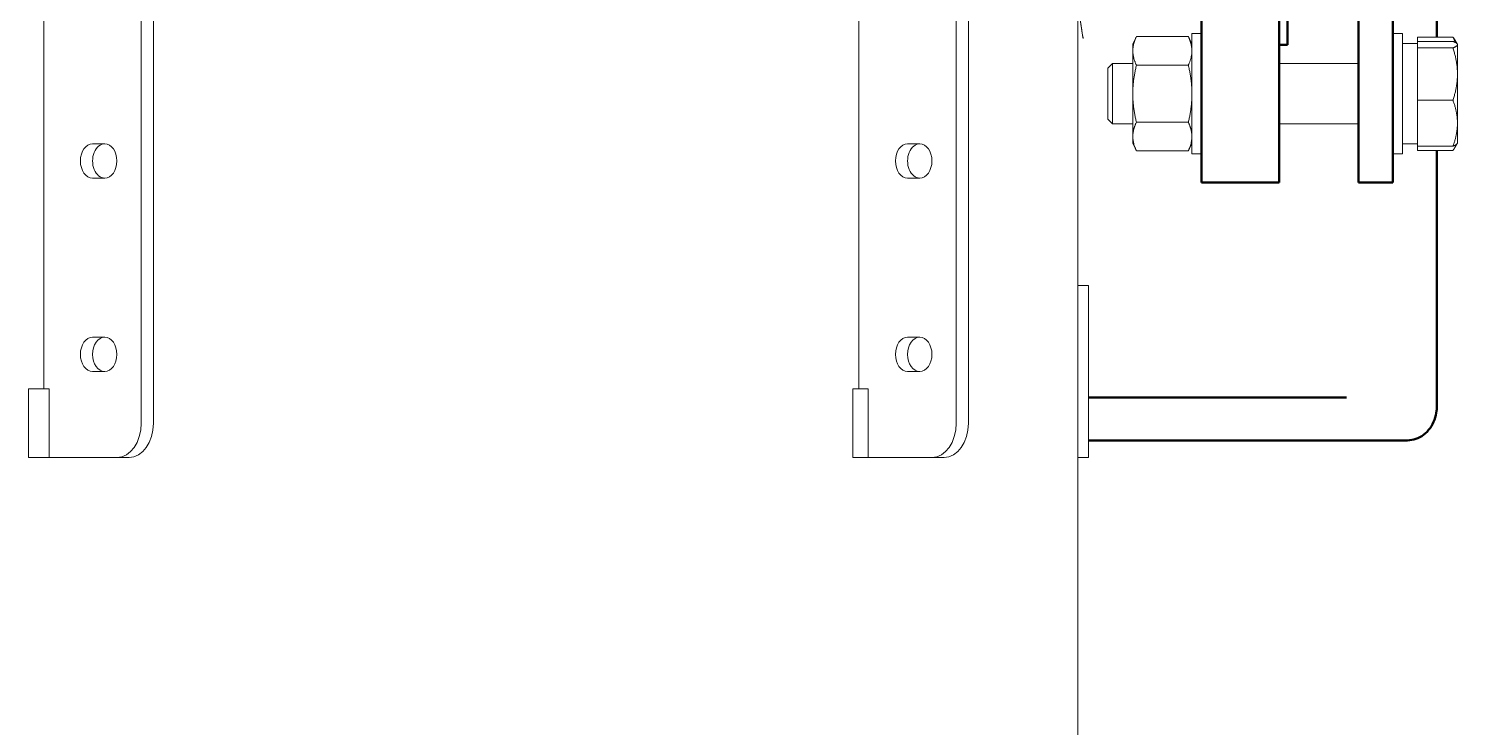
# Model space of a CAD drawing. Header units: inches. Extents: x 20 to 536, y 8 to 344.
# Drawn here: x 125.59 to 146.36, y 80.44 to 90.6 of the extents above; entities that cross this region are included whole.
import ezdxf

# ---------------------------------------------------------------- set-up
doc = ezdxf.new("R2010")
doc.units = ezdxf.units.IN
doc.header["$LTSCALE"] = 16
doc.header["$MEASUREMENT"] = 0
doc.layers.add('Visible (ANSI)', color=7, linetype='Continuous', lineweight=50)

msp = doc.modelspace()

# ---------------------------------------------------------------- linework, layer by layer
at = {"layer": 'Visible (ANSI)', "linetype": 'Continuous', "lineweight": 18}
for p, q in [((127.2307113046314, 84.86565376194834), (127.2307113046314, 113.6156537619483)), ((127.4074879999281, 113.6156537619483), (127.4074879999281, 84.86565376194834)), ((139.0747498895096, 84.86565376194834), (139.0747498895096, 113.6156537619483)), ((139.2515265848062, 113.6156537619483), (139.2515265848062, 84.86565376194832)), ((125.8164977422587, 93.24565376194832), (125.8164977422587, 85.36565376194832)), ((137.6605363271369, 93.24565376194832), (137.6605363271369, 85.36565376194832)), ((140.8424364950176, 78.86565376194835), (140.8424364950176, 90.95196313856424)), ((141.6407872552088, 90.3742842384912), (141.6926545101152, 90.48551392558589)), ((141.6407872552088, 90.3742842384912), (141.6407872552087, 90.27795650381222)), ((141.6926545101152, 90.48551392558589), (142.4479200003024, 90.48551392558589)), ((142.4997872552088, 90.3742842384912), (142.4479200003024, 90.48551392558589)), ((142.4997872552088, 90.5302842384912), (142.4997872552088, 88.7802842384912)), ((142.6404122552088, 90.5302842384912), (142.4997872552088, 90.5302842384912)), ((145.5610372552088, 90.53028423849122), (145.4204122552088, 90.53028423849122)), ((145.5610372552088, 88.78028423849119), (145.5610372552088, 90.53028423849122)), ((145.7800372552088, 90.3847842384912), (145.7162885950208, 90.3847842384912)), ((145.7800372552101, 90.41711060228967), (145.7800372552101, 90.47968321566069)), ((145.7800372552101, 90.47968321566069), (146.2939660945235, 90.47968321566069)), ((145.7800372552088, 90.38478423849119), (145.7800372552089, 90.41711060228968)), ((145.7800372552089, 90.41711060228968), (146.2939660945223, 90.41711060228968)), ((145.7800372552088, 90.3847842384912), (145.7800372552087, 90.35483922777196)), ((145.7800372552086, 90.32135878885781), (145.7800372552087, 90.35483922777195)), ((146.3553726096078, 90.37886604640968), (146.3210598768265, 90.43829744293342)), ((146.3581622552088, 90.37403423849119), (146.3553726096064, 90.37886604640966)), ((146.3581622552088, 90.36923469557375), (146.3581622552088, 90.37403423849119)), ((146.3581622552086, 89.94044560695855), (146.3581622552088, 90.36923469557375)), ((141.6407872552087, 90.27795650381222), (141.6407872552086, 89.6552842384912)), ((145.7800372552086, 90.05497969772458), (145.7800372552086, 90.3213587888578)), ((145.7800372552086, 90.32135878885781), (146.293966094522, 90.32135878885781)), ((141.2800372552088, 90.0266342384912), (141.3461911922167, 90.09278423849119)), ((141.2800372552088, 89.28393423849118), (141.2800372552088, 90.0266342384912)), ((141.3461911922167, 90.09278423849119), (141.3461911922167, 89.21778423849119)), ((141.6407872552088, 90.09278423849119), (141.3461911922167, 90.09278423849119)), ((141.692654510115, 90.07039908203855), (142.4479200003021, 90.07039908203855)), ((144.9204122552088, 90.09278423849119), (143.7654122552088, 90.09278423849119)), ((145.7800372552086, 90.05497969772459), (145.7800372552086, 89.82591151619255)), ((146.3581622552086, 89.22649514987602), (146.3581622552086, 89.94044560695855)), ((145.7800372552086, 89.55953242505932), (145.7800372552086, 89.82591151619255)), ((141.6407872552086, 89.6552842384912), (141.6407872552087, 89.03261197317019)), ((145.7800372552086, 89.32663377284021), (145.7800372552086, 89.55953242505932)), ((145.7800372552086, 89.55953242505932), (146.2939660945219, 89.55953242505932)), ((145.7800372552086, 89.32663377284022), (145.7800372552086, 89.1263565269118)), ((141.2800372552088, 89.28393423849118), (141.3461911922167, 89.21778423849119)), ((141.6407872552088, 89.21778423849119), (141.3461911922167, 89.21778423849119)), ((141.692654510115, 89.24016939494386), (142.4479200003021, 89.24016939494386)), ((144.9204122552088, 89.21778423849119), (143.7654122552088, 89.21778423849119)), ((145.7800372552087, 88.8934578746927), (145.7800372552086, 89.12635652691179)), ((146.3581622552088, 88.93653423849119), (146.3581622552086, 89.22649514987602)), ((126.5236045234451, 88.92815376194832), (126.7003812187417, 88.92815376194832)), ((138.3676431083232, 88.92815376194832), (138.5444198036198, 88.92815376194832)), ((141.6407872552087, 89.03261197317019), (141.6407872552088, 88.93628423849121)), ((141.6407872552088, 88.93628423849121), (141.6926545101152, 88.82505455139652)), ((142.4997872552088, 88.93628423849121), (142.4479200003023, 88.82505455139652)), ((145.7800372552088, 88.9257842384912), (145.5610372552088, 88.9257842384912)), ((145.7800372552101, 88.83088526132201), (145.7800372552101, 88.8934578746927)), ((145.7800372552087, 88.8934578746927), (146.2939660945221, 88.8934578746927)), ((146.3553726096076, 88.93170243057277), (146.3210598768265, 88.87227103404928)), ((146.3581622552088, 88.93653423849119), (146.3553726096064, 88.93170243057274)), ((141.6926545101152, 88.82505455139652), (142.4479200003023, 88.82505455139652)), ((142.6404122552088, 88.7802842384912), (142.4997872552088, 88.7802842384912)), ((145.5610372552088, 88.78028423849119), (145.4204122552088, 88.78028423849119)), ((145.7800372552101, 88.83088526132201), (146.2939660945235, 88.83088526132201)), ((126.7003812187417, 88.42815376194832), (126.5236045234451, 88.42815376194832)), ((138.5444198036198, 88.42815376194832), (138.3676431083232, 88.42815376194832)), ((140.8686302841128, 86.86565376194832), (140.8424364950222, 86.86565376194832)), ((140.8686302841128, 86.86565376194832), (140.9967710673438, 86.86565376194832)), ((140.9967710673438, 86.86565376194832), (140.9967710673438, 84.36565376194832)), ((126.5236045234451, 86.11565376194831), (126.7003812187417, 86.11565376194831)), ((138.3676431083232, 86.11565376194831), (138.5444198036198, 86.11565376194831)), ((126.7003812187417, 85.61565376194832), (126.5236045234451, 85.61565376194832)), ((138.5444198036198, 85.61565376194832), (138.3676431083232, 85.61565376194832)), ((125.5934338435911, 85.36565376194834), (125.8931231220324, 85.36565376194834)), ((125.5934338435911, 85.36565376194834), (125.5934338435911, 84.36565376194832)), ((125.8931231220324, 85.36565376194834), (125.8931231220324, 84.36565376194832)), ((137.5728009048777, 85.36565376194832), (137.7931188486094, 85.36565376194832)), ((137.5728009048777, 85.36565376194832), (137.5728009048777, 84.36565376194832)), ((137.7931188486094, 85.36565376194832), (137.7931188486094, 84.36565376194832)), ((125.5934338435911, 84.36565376194832), (125.8931231220324, 84.36565376194832)), ((125.8931231220324, 84.36565376194832), (126.8771579140382, 84.36565376194832)), ((126.8771579140382, 84.36565376194832), (127.0539346093349, 84.36565376194832)), ((137.5728009048777, 84.36565376194832), (137.7931188486094, 84.36565376194832)), ((137.7931188486094, 84.36565376194832), (138.7211964989164, 84.36565376194832)), ((138.7211964989164, 84.36565376194832), (138.8979731942131, 84.36565376194832)), ((140.8424364950222, 84.36565376194832), (140.8686302841128, 84.36565376194832)), ((140.9967710673438, 84.36565376194832), (140.8686302841128, 84.36565376194832))]:
    msp.add_line(p, q, dxfattribs=at)
at = {"layer": 'Visible (ANSI)'}
for p, q in [((142.6404122552094, 88.36565376194835), (142.6404122552094, 107.3656537619483)), ((143.7654122552094, 88.36565376194835), (143.7654122552094, 107.3656537619483)), ((144.9204122552094, 107.3656537619483), (144.9204122552094, 88.36565376194837)), ((145.4204122552094, 88.36565376194837), (145.4204122552094, 107.3656537619483)), ((143.8904122552094, 90.36565376194834), (143.8904122552083, 91.41774612186249)), ((146.0588318108746, 90.4796832156607), (146.0588318108746, 91.03084714469317)), ((143.7654122552094, 90.36565376194834), (143.8904122552094, 90.36565376194834)), ((146.0588318108746, 85.11565376194832), (146.0588318108746, 88.83088526132204)), ((142.6404122552094, 88.36565376194835), (143.7654122552094, 88.36565376194835)), ((145.4204122552094, 88.36565376194837), (144.9204122552094, 88.36565376194837)), ((140.9967710673445, 85.24065376194831), (144.7481716390948, 85.24065376194831)), ((140.996771067347, 84.6156537619483), (145.4552784202814, 84.61565376194831)), ((145.4552784202814, 84.61565376194831), (145.6320551155781, 84.61565376194831))]:
    msp.add_line(p, q, dxfattribs=at)
at = {"layer": 'Visible (ANSI)', "linetype": 'Continuous', "lineweight": 18}
for centre, major_axis, ratio, start_param, end_param in [((145.7162885950208, 89.6552842384912), (-4.137200087411333, 7.886204074051088e-16), 0.1763269807084558, 4.71238898038469, 4.749923495653259), ((126.5236045234451, 88.67815376194832), (4.895156761116952e-16, -0.2499999999999991), 0.7071067811863374, 3.141592653589787, 6.28318530717958), ((126.7003812187418, 88.67815376194832), (4.528130320237947e-16, 0.2499999999999991), 0.7071067811863374, 4.635757732939649e-15, 3.141592653589798), ((126.7003812187417, 88.67815376194832), (-4.744069238915443e-16, 0.2499999999999991), 0.7071067811863374, 3.141592653589787, 6.28318530717958), ((138.3676431083232, 88.67815376194832), (4.914820498157979e-16, -0.2499999999999991), 0.7071067811863374, 3.141592653589787, 6.28318530717958), ((138.5444198036199, 88.67815376194832), (4.50846658319692e-16, 0.2499999999999991), 0.7071067811863374, 4.635757732939649e-15, 3.141592653589798), ((138.5444198036198, 88.67815376194832), (-4.76373297595647e-16, 0.2499999999999991), 0.7071067811863374, 3.141592653589787, 6.28318530717958), ((126.5236045234451, 85.86565376194832), (1.410885310264848e-15, -0.2499999999999991), 0.7071067811863374, 3.141592653589777, 6.283185307179569), ((126.7003812187418, 85.86565376194832), (1.534569647258356e-15, 0.2499999999999991), 0.7071067811863374, 1.687443674456285e-14, 3.14159265358981), ((126.7003812187417, 85.86565376194832), (-1.370719547943039e-15, 0.2499999999999991), 0.7071067811863374, 3.141592653589777, 6.28318530717957), ((138.3676431083232, 85.86565376194832), (1.412851683968951e-15, -0.2499999999999991), 0.7071067811863374, 3.141592653589777, 6.283185307179569), ((138.5444198036199, 85.86565376194832), (1.532603273554253e-15, 0.2499999999999991), 0.7071067811863374, 1.687443674456285e-14, 3.14159265358981), ((138.5444198036198, 85.86565376194832), (-1.372685921647142e-15, 0.2499999999999991), 0.7071067811863374, 3.141592653589777, 6.28318530717957), ((126.8771579140382, 84.86565376194832), (1.876033803698427e-15, -0.5000000000000017), 0.7071067811863374, 0, 1.570796326794894), ((127.0539346093349, 84.86565376194832), (1.196072502693845e-15, -0.5000000000000009), 0.7071067811863375, 0, 1.570796326794895), ((138.7211964989164, 84.86565376194832), (1.879966551106632e-15, -0.5000000000000017), 0.7071067811863374, 0, 1.570796326794894), ((138.8979731942131, 84.86565376194832), (1.20000525010205e-15, -0.5000000000000009), 0.7071067811863375, 0, 1.570796326794895)]:
    msp.add_ellipse(centre, major_axis=major_axis, ratio=ratio, start_param=start_param, end_param=end_param, dxfattribs=at)
msp.add_open_spline([(140.8424364950176, 90.95196313856422), (140.8424364950135, 90.95196313858108), (140.8321749928749, 90.99575624381977), (140.7905939920023, 91.17835303413858), (140.7593064078882, 91.31710760392836), (140.6811050080337, 91.68153742862609), (140.6341949439062, 91.90752355584235), (140.5339885333734, 92.42661542282998), (140.4807944002716, 92.71974945171605), (140.3789359388591, 93.33804444198014), (140.3266502520433, 93.68416132998709), (140.2287665091152, 94.43475306937232), (140.1832638598877, 94.83921419217691), (140.1276912440761, 95.4586404586524), (140.1116022197045, 95.66103001144549), (140.0974522390072, 95.86557168296056)], degree=3, knots=[182.7524625203032, 182.7524625203032, 182.7524625209334, 182.7524625209334, 186.0295219626092, 186.0295219626092, 189.3065814049152, 189.3065814049152, 192.5836408472212, 192.5836408472212, 195.8607002895272, 195.8607002895272, 199.1105145086606, 199.1105145086606, 202.360328727794, 202.360328727794, 203.8940521790763, 203.8940521790763, 203.8940521790763, 203.8940521790763], dxfattribs=at)
for points, weights in [([(141.6926545101152, 90.48551392558589), (141.6407872552087, 90.3742842384912), (141.6407872552087, 90.27795650381222)], [1, 1.037954849302041, 1]), ([(142.4997872552087, 90.27795650381222), (142.4997872552087, 90.3742842384912), (142.4479200003024, 90.48551392558589)], [1, 1.037954849302054, 1]), ([(146.2939660945235, 90.47968321566069), (146.3094604244315, 90.45838828382149), (146.3210598768265, 90.43829744293342)], [1.010018749357407, 1.017819137323481, 1.021389897303862]), ([(146.3267432687224, 90.40210841502419), (146.3133994592195, 90.43952221811182), (146.2939660945235, 90.47968321566069)], [1.022944373032228, 1.019821431663952, 1.010018749357404]), ([(146.3581622552088, 90.36923469557374), (146.3581622552088, 90.3914539812068), (146.2939660945223, 90.41711060228968)], [1, 1.043141395740179, 1.010018749357404]), ([(146.293966094522, 90.3213587888578), (146.3581622552087, 90.3470154099407), (146.3581622552088, 90.36923469557374)], [1.010018749357401, 1.043141395740167, 1]), ([(141.6407872552087, 90.27795650381222), (141.6407872552086, 90.18162876913323), (141.692654510115, 90.07039908203855)], [1, 1.037954849302044, 1]), ([(142.4479200003021, 90.07039908203855), (142.4997872552086, 90.18162876913321), (142.4997872552087, 90.27795650381222)], [1, 1.037954849302034, 1]), ([(146.3581622552086, 89.94044560695855), (146.3581622552086, 90.11722802990525), (146.293966094522, 90.3213587888578)], [1, 1.043141395740171, 1.010018749357402]), ([(141.692654510115, 90.07039908203855), (141.6407872552086, 89.84793970784918), (141.6407872552086, 89.6552842384912)], [1, 1.037954849302037, 1]), ([(142.4997872552086, 89.6552842384912), (142.4997872552086, 89.84793970784918), (142.4479200003021, 90.07039908203855)], [1, 1.037954849302064, 1]), ([(146.2939660945219, 89.55953242505932), (146.3581622552086, 89.76366318401186), (146.3581622552086, 89.94044560695855)], [1.010018749357402, 1.043141395740174, 1]), ([(141.6407872552086, 89.6552842384912), (141.6407872552086, 89.46262876913322), (141.692654510115, 89.24016939494386)], [1, 1.037954849302033, 1]), ([(142.4479200003021, 89.24016939494386), (142.4997872552086, 89.46262876913323), (142.4997872552086, 89.6552842384912)], [1, 1.037954849302061, 1]), ([(146.3581622552086, 89.22649514987602), (146.3581622552086, 89.38105828718966), (146.2939660945219, 89.55953242505932)], [1, 1.043141395740174, 1.010018749357402]), ([(141.692654510115, 89.24016939494386), (141.6407872552086, 89.12893970784917), (141.6407872552087, 89.03261197317019)], [1, 1.037954849302018, 1]), ([(142.4997872552087, 89.03261197317019), (142.4997872552086, 89.12893970784917), (142.4479200003021, 89.24016939494386)], [1, 1.03795484930202, 1]), ([(146.2939660945221, 88.8934578746927), (146.3581622552087, 89.07193201256236), (146.3581622552086, 89.22649514987602)], [1.010018749357404, 1.043141395740182, 1]), ([(141.6407872552087, 89.03261197317019), (141.6407872552087, 88.93628423849121), (141.6926545101152, 88.82505455139652)], [1, 1.037954849302038, 1]), ([(142.4479200003024, 88.82505455139652), (142.4997872552087, 88.93628423849121), (142.4997872552087, 89.03261197317019)], [1, 1.037954849302043, 1]), ([(146.3553726096064, 88.93170243057273), (146.3450882087226, 88.91388932571671), (146.2939660945221, 88.8934578746927)], [1.01469860718967, 1.036220714739227, 1.010018749357401]), ([(146.2939660945235, 88.83088526132201), (146.3278145554092, 88.87740554788496), (146.3435236807762, 88.91911449577553)], [1.010018749357404, 1.027216582859137, 1.023854694084907])]:
    msp.add_rational_spline(points, weights, degree=2, dxfattribs=at)
at = {"layer": 'Visible (ANSI)'}
msp.add_open_spline([(145.6320551155781, 84.61565376194831), (145.6742188177136, 84.61565376194831), (145.7162793563244, 84.62296429883457), (145.796101827944, 84.6504116540893), (145.8334373552447, 84.6710555748605), (145.9032710623546, 84.72376756220046), (145.9343335655363, 84.75697390613037), (145.9873202440992, 84.83109750806608), (146.008369109995, 84.87250064512526), (146.0395499960392, 84.95789317689321), (146.0496831908099, 85.00194234021954), (146.0575059282869, 85.0694138888366), (146.0588318108746, 85.09253390418417), (146.0588318108746, 85.11565376194832)], degree=3, knots=[1.570796326794893, 1.570796326794893, 1.570796326794893, 1.570796326794893, 1.80931024439487, 1.80931024439487, 2.061069772429739, 2.061069772429739, 2.350754533454554, 2.350754533454554, 2.664913798813533, 2.664913798813533, 2.979073064172512, 2.979073064172512, 3.14159265358979, 3.14159265358979, 3.14159265358979, 3.14159265358979], dxfattribs=at)

doc.saveas('drawing.dxf')
